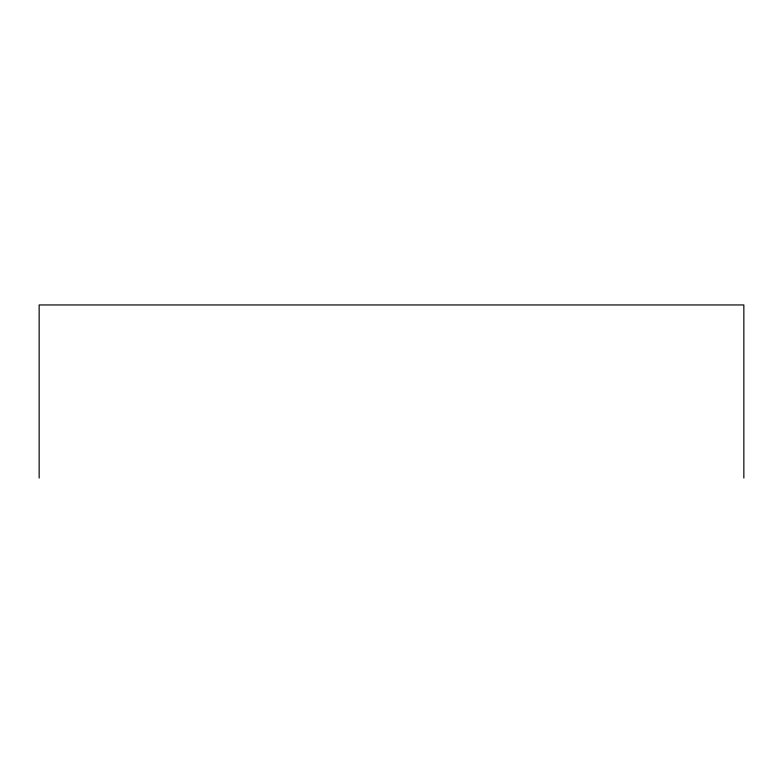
<?xml version="1.0" encoding="UTF-8"?>
<svg xmlns="http://www.w3.org/2000/svg" width="783" height="783" viewBox="0 0 783 783"><rect width="100%" height="100%" fill="white"/><g stroke="black" fill="none" stroke-linecap="round" stroke-linejoin="round"><path stroke-width="1.17" d="M743.85 478.051L743.85 304.949L39.15 304.949L39.15 478.051"/></g></svg>
